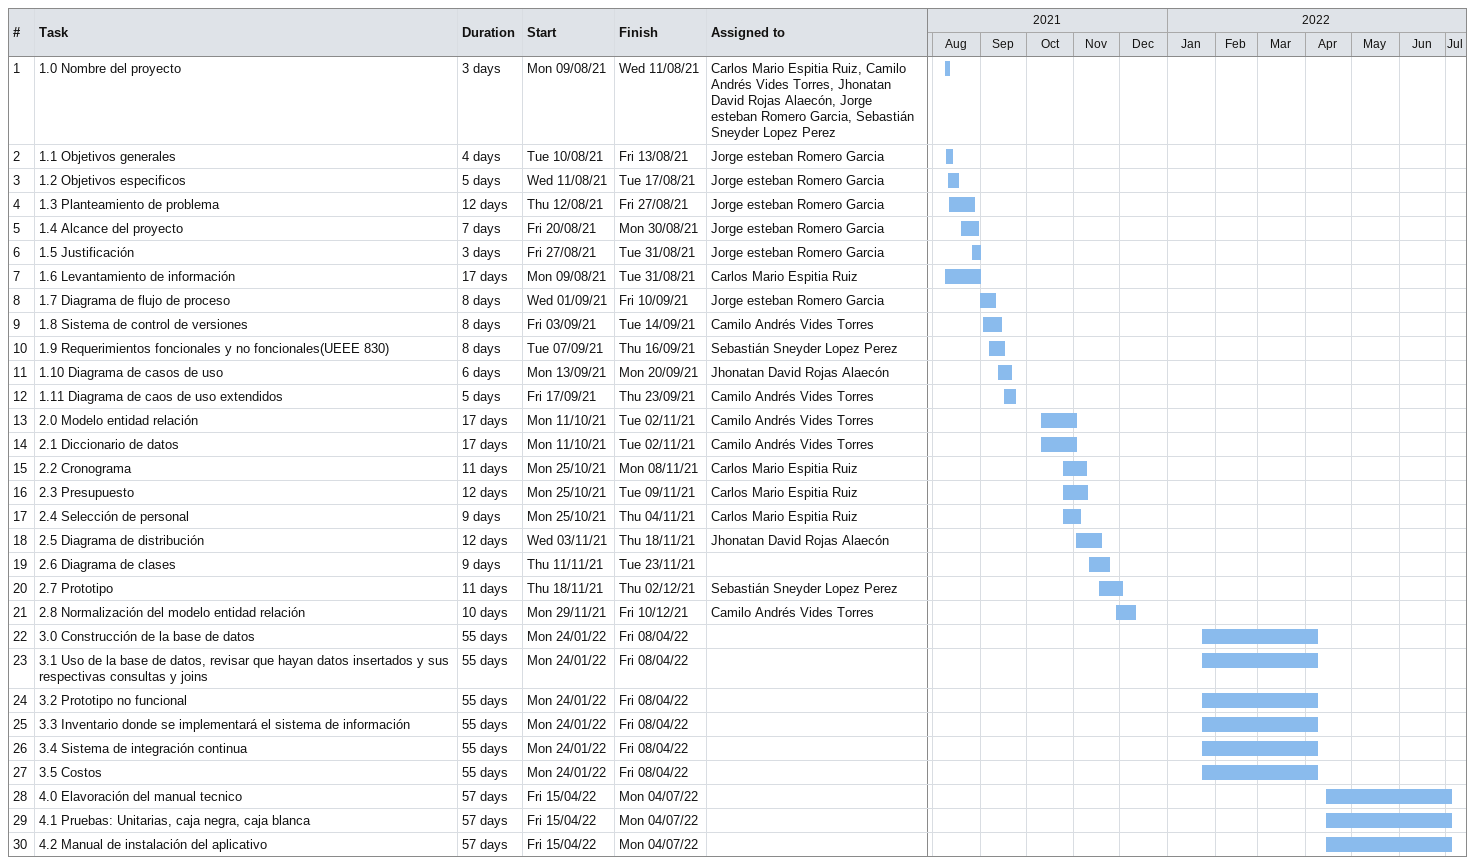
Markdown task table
| ID | Task | Duration | Start | Finish | Resources |
|---|---|---|---|---|---|
| 1 | 1.0 Nombre del proyecto | 3d | 2021-08-09 | 2021-08-11 | Carlos Mario Espitia Ruiz, Camilo Andrés Vides Torres, Jhonatan David Rojas Alaecón, Jorge esteban Romero Garcia, Sebastián Sneyder Lopez Perez |
| 2 | 1.1 Objetivos generales | 4d | 2021-08-10 | 2021-08-13 | Jorge esteban Romero Garcia |
| 3 | 1.2 Objetivos especificos | 5d | 2021-08-11 | 2021-08-17 | Jorge esteban Romero Garcia |
| 4 | 1.3 Planteamiento de problema | 12d | 2021-08-12 | 2021-08-27 | Jorge esteban Romero Garcia |
| 5 | 1.4 Alcance del proyecto | 7d | 2021-08-20 | 2021-08-30 | Jorge esteban Romero Garcia |
| 6 | 1.5 Justificación | 3d | 2021-08-27 | 2021-08-31 | Jorge esteban Romero Garcia |
| 7 | 1.6 Levantamiento de información | 17d | 2021-08-09 | 2021-08-31 | Carlos Mario Espitia Ruiz |
| 8 | 1.7 Diagrama de flujo de proceso | 8d | 2021-09-01 | 2021-09-10 | Jorge esteban Romero Garcia |
| 9 | 1.8 Sistema de control de versiones | 8d | 2021-09-03 | 2021-09-14 | Camilo Andrés Vides Torres |
| 10 | 1.9 Requerimientos foncionales y no foncionales(UEEE 830) | 8d | 2021-09-07 | 2021-09-16 | Sebastián Sneyder Lopez Perez |
| 11 | 1.10 Diagrama de casos de uso | 6d | 2021-09-13 | 2021-09-20 | Jhonatan David Rojas Alaecón |
| 12 | 1.11 Diagrama de caos de uso extendidos | 5d | 2021-09-17 | 2021-09-23 | Camilo Andrés Vides Torres |
| 13 | 2.0 Modelo entidad relación | 17d | 2021-10-11 | 2021-11-02 | Camilo Andrés Vides Torres |
| 14 | 2.1 Diccionario de datos | 17d | 2021-10-11 | 2021-11-02 | Camilo Andrés Vides Torres |
| 15 | 2.2 Cronograma | 11d | 2021-10-25 | 2021-11-08 | Carlos Mario Espitia Ruiz |
| 16 | 2.3 Presupuesto | 12d | 2021-10-25 | 2021-11-09 | Carlos Mario Espitia Ruiz |
| 17 | 2.4 Selección de personal | 9d | 2021-10-25 | 2021-11-04 | Carlos Mario Espitia Ruiz |
| 18 | 2.5 Diagrama de distribución | 12d | 2021-11-03 | 2021-11-18 | Jhonatan David Rojas Alaecón |
| 19 | 2.6 Diagrama de clases | 9d | 2021-11-11 | 2021-11-23 |  |
| 20 | 2.7 Prototipo | 11d | 2021-11-18 | 2021-12-02 | Sebastián Sneyder Lopez Perez |
| 21 | 2.8 Normalización del modelo entidad relación | 10d | 2021-11-29 | 2021-12-10 | Camilo Andrés Vides Torres |
| 22 | 3.0 Construcción de la base de datos | 55d | 2022-01-24 | 2022-04-08 |  |
| 23 | 3.1 Uso de la base de datos, revisar que hayan datos insertados y sus respectivas consultas y joins | 55d | 2022-01-24 | 2022-04-08 |  |
| 24 | 3.2 Prototipo no funcional | 55d | 2022-01-24 | 2022-04-08 |  |
| 25 | 3.3 Inventario donde se implementará el sistema de información | 55d | 2022-01-24 | 2022-04-08 |  |
| 26 | 3.4 Sistema de integración continua | 55d | 2022-01-24 | 2022-04-08 |  |
| 27 | 3.5 Costos | 55d | 2022-01-24 | 2022-04-08 |  |
| 28 | 4.0 Elavoración del manual tecnico | 57d | 2022-04-15 | 2022-07-04 |  |
| 29 | 4.1 Pruebas: Unitarias, caja negra, caja blanca | 57d | 2022-04-15 | 2022-07-04 |  |
| 30 | 4.2 Manual de instalación del aplicativo | 57d | 2022-04-15 | 2022-07-04 |  |
